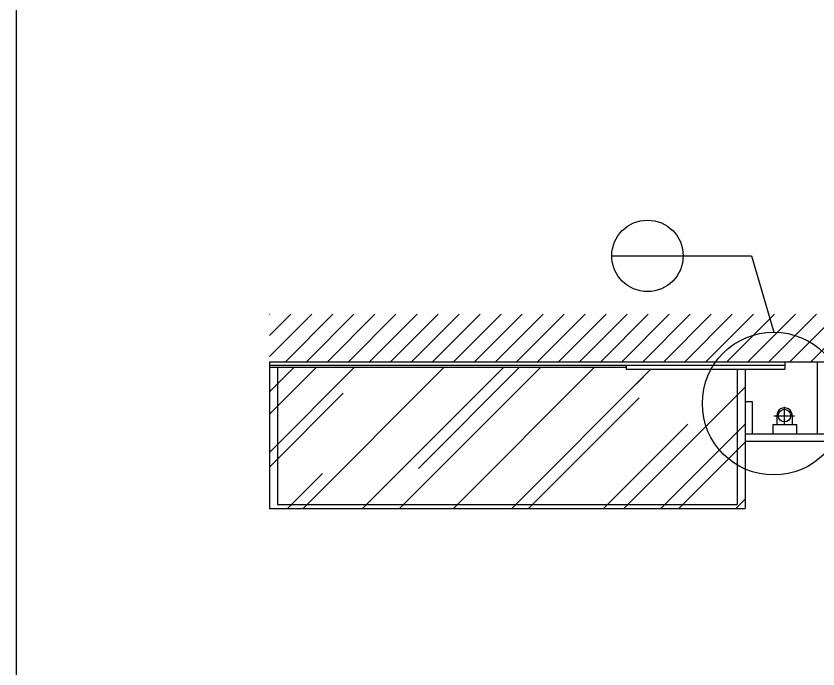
# Model space of a CAD drawing. Header units: inches. Extents: x 3 to 45, y 10.7 to 35.5.
# Drawn here: x 37.876 to 39.899, y 21.153 to 22.8 of the extents above; entities that cross this region are included whole.
import ezdxf

# ---------------------------------------------------------------- set-up
doc = ezdxf.new("R2010")
doc.units = ezdxf.units.IN
doc.header["$MEASUREMENT"] = 0
for name, color, linetype in [('02', 2, 'Continuous'), ('1', 1, 'Continuous'), ('4', 4, 'Continuous'), ('8', 8, 'Continuous')]:
    doc.layers.add(name, color=color, linetype=linetype)

msp = doc.modelspace()

# ---------------------------------------------------------------- hatches: boundary and pattern name
at = {"layer": '8'}
h = msp.add_hatch(dxfattribs=at)
h.set_pattern_fill('ANSI31', color=256, scale=0.3, style=0)
h.set_pattern_definition([(45, (14.861467, 16.053562), (-0.026516504, 0.026516504), [])])
h.paths.add_polyline_path([(42.1152, 22.0482), (38.5152, 22.0482), (38.5152, 21.9282), (42.1152, 21.9282)])
h = msp.add_hatch(dxfattribs=at)
h.set_pattern_fill('AR-RROOF', color=256, scale=0.2, angle=45, style=0)
h.set_pattern_definition([(45, (14.86147, 15.96103), (0.1697056, 0.4525483), [3, -0.4, 1, -0.2]), (45, (14.97885, 16.21983), (-0.3295118, 0.046669), [0.6, -0.066, 1.2, -0.15]), (45, (14.81197, 16.15195), (0.64063874, 0.83014336), [1.6, -0.28, 0.8, -0.2])])
h.paths.add_polyline_path([(38.5352, 21.9142), (38.5352, 21.5682), (39.6952, 21.5682), (39.6952, 21.9092), (39.4152, 21.9092), (39.4152, 21.9142)], flags=17)
h.paths.add_polyline_path([(38.5352, 21.9142), (38.5152, 21.9142), (38.5152, 21.5582), (39.7152, 21.5582), (39.7152, 21.9092), (39.6952, 21.9092), (39.6952, 21.5682), (38.5352, 21.5682)])

# ---------------------------------------------------------------- linework, layer by layer
at = {"layer": '02'}
for p, q in [((39.7313, 22.1952), (39.7873, 22.003)), ((38.5152, 21.9192), (39.8152, 21.9192)), ((38.5352, 21.9142), (38.5352, 21.5682)), ((39.8972, 21.9282), (39.8972, 21.7462)), ((39.6952, 21.9092), (39.6952, 21.5682)), ((39.7152, 21.8282), (39.7332, 21.8282)), ((39.7332, 21.8282), (39.7332, 21.7462)), ((39.8142, 21.7719), (39.8142, 21.8149)), ((39.7874, 21.7914), (39.8395, 21.7914)), ((39.7951, 21.7925), (39.7951, 21.7687)), ((39.834, 21.7925), (39.834, 21.7687)), ((39.7152, 21.7462), (41.5152, 21.7462)), ((38.5352, 21.5682), (39.6952, 21.5682))]:
    msp.add_line(p, q, dxfattribs=at)
for points in [[(39.3788, 22.1952), (39.7313, 22.1952)], [(39.8452, 21.7462), (39.8452, 21.7687), (39.7852, 21.7687), (39.7852, 21.7462)]]:
    msp.add_lwpolyline(points, dxfattribs=at)
for centre, radius in [((39.4688, 22.1952), 0.09), ((39.7873, 21.8228), 0.1801), ((39.8145, 21.7925), 0.0159)]:
    msp.add_circle(centre, radius, dxfattribs=at)
msp.add_arc((39.8145, 21.7925), 0.0194, 356.8047, 183.1953, dxfattribs=at)
at = {"layer": '1'}
msp.add_line((38.5152, 21.9282), (42.1152, 21.9282), dxfattribs=at)
at = {"layer": '4'}
for p, q in [((37.8757, 33.8727), (37.8757, 11.0605)), ((38.5152, 21.9282), (38.5152, 21.5582)), ((38.5152, 21.9142), (39.4152, 21.9142)), ((39.4152, 21.9192), (39.4152, 21.9092)), ((39.8152, 21.9282), (39.8152, 21.9092)), ((39.4152, 21.9092), (39.8152, 21.9092)), ((39.7152, 21.9092), (39.7152, 21.5582)), ((39.7152, 21.7282), (39.9152, 21.7282)), ((38.5152, 21.5582), (39.7152, 21.5582))]:
    msp.add_line(p, q, dxfattribs=at)

doc.saveas('drawing.dxf')
